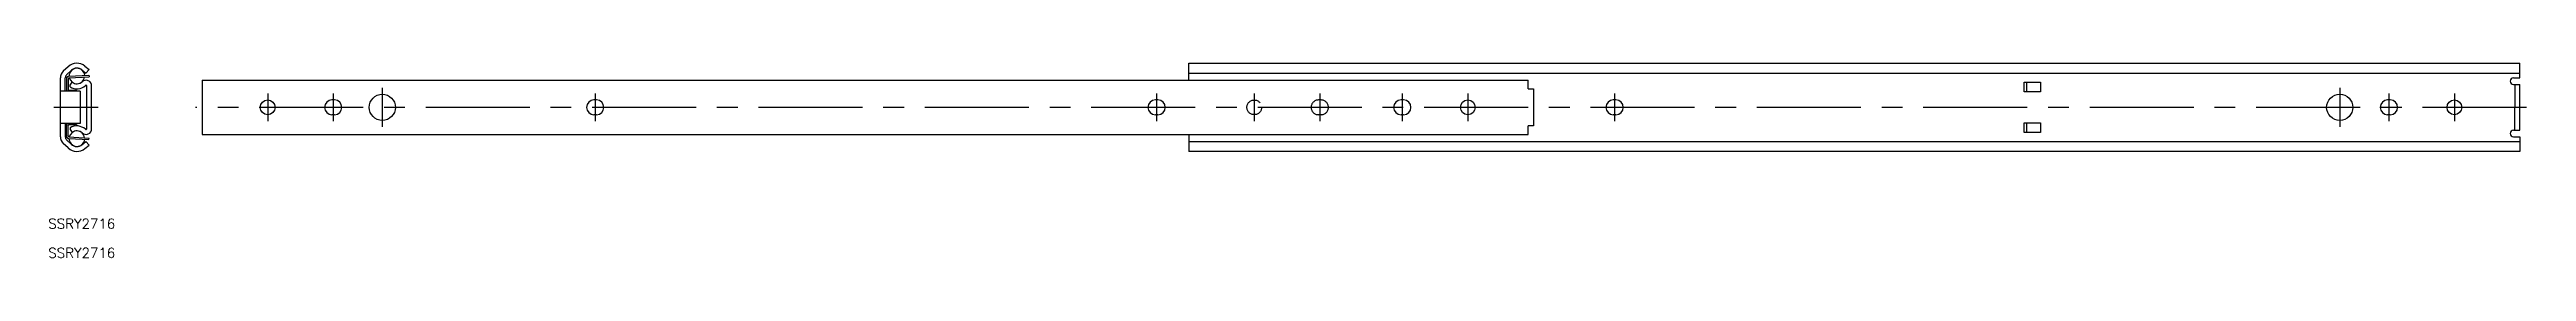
# Model space of a CAD drawing. Extents: x -3 to 753, y -46 to 14.
import ezdxf

# ---------------------------------------------------------------- set-up
doc = ezdxf.new("R2010")
doc.units = 0
doc.linetypes.add('CENTER', pattern=[50.8, 31.75, -6.35, 6.35, -6.35])
doc.linetypes.add('DASHED', pattern=[19.05, 12.7, -6.35])
doc.layers.get('0').update_dxf_attribs({"linetype": 'CONTINUOUS'})
doc.layers.add('CENTER', color=1, linetype='CENTER')
doc.styles.get("Standard").update_dxf_attribs({"font": 'txt.shx', "height": 3, "bigfont": 'bigfont.shx'})

# ---------------------------------------------------------------- blocks, each defined once
blk = doc.blocks.new('*U2')
at = {"color": 7, "linetype": 'CONTINUOUS'}
blk.add_text('SSRY2716', height=3, dxfattribs=at).set_placement((-3.69, -46.06))
blk = doc.blocks.new('*U3')
at = {"color": 7, "linetype": 'CONTINUOUS'}
blk.add_text('SSRY2716', height=3, dxfattribs=at).set_placement((-3.69, -37.15))

msp = doc.modelspace()

# ---------------------------------------------------------------- linework, layer by layer
at = {"color": 7, "linetype": 'CONTINUOUS'}
for p, q in [((0, -9), (0, 9)), ((2.38, 12.45), (0.9, 11.07)), ((1.5, 5), (1.5, 9)), ((1.85, 8.77), (1.85, 5.55)), ((3.4, 11.35), (1.92, 9.97)), ((2.35, 8.77), (2.35, 5.55)), ((2.61, 9.57), (8.73, 9.89)), ((2.63, 9.07), (8.75, 9.39)), ((2.95, 6.8), (3.62, 7.68)), ((6.57, 11.46), (7.82, 10.45)), ((7.51, 12.63), (8.76, 11.62)), ((8.76, 11.62), (7.82, 10.45)), ((8.73, 9.89), (8.75, 9.39)), ((43.29, 8.28), (43.29, -8.28)), ((43.29, 8.28), (448.14, 8.28)), ((344.49, 13.5), (750.89, 13.5)), ((344.49, 8.28), (344.49, 13.5)), ((344.49, 10.45), (750.89, 10.45)), ((448.14, 5.7), (448.14, 8.28)), ((599.49, 7.75), (604.49, 7.75)), ((599.49, 4.75), (599.49, 7.75)), ((600.24, 7.75), (600.24, 4.75)), ((604.49, 7.75), (604.49, 4.75)), ((748.95, 9), (750.89, 9)), ((750.89, 9), (750.89, 13.5)), ((6, 5), (0, 5)), ((2.65, 5.25), (4.55, 5.25)), ((2.95, 6.32), (2.95, 6.8)), ((6, 5), (6, -5)), ((8.05, -6.57), (8.05, 6.57)), ((9.55, -6.52), (9.55, 6.52)), ((83.69, 2.25), (82.89, 2.25)), ((163.69, 2.25), (162.89, 2.25)), ((335.09, 2.25), (334.29, 2.25)), ((410.09, 2.25), (409.29, 2.25)), ((448.14, 5.7), (449.69, 5.7)), ((449.69, 5.7), (449.69, -5.7)), ((474.89, 2.25), (474.09, 2.25)), ((604.49, 4.75), (599.49, 4.75)), ((711.29, 2.25), (710.49, 2.25)), ((748.95, 7), (750.89, 7)), ((749.34, 7), (749.34, 0)), ((749.34, -7), (749.34, 0)), ((750.89, -7), (750.89, 7)), ((6, -5), (0, -5)), ((1.5, -5), (1.5, -9)), ((1.85, -8.77), (1.85, -5.55)), ((2.35, -8.77), (2.35, -5.55)), ((2.65, -5.25), (4.55, -5.25)), ((2.95, -6.32), (2.95, -6.8)), ((2.95, -6.8), (3.62, -7.68)), ((83.69, -2.25), (82.89, -2.25)), ((163.69, -2.25), (162.89, -2.25)), ((335.09, -2.25), (334.29, -2.25)), ((410.09, -2.25), (409.29, -2.25)), ((448.14, -8.28), (448.14, -5.7)), ((449.69, -5.7), (448.14, -5.7)), ((474.89, -2.25), (474.09, -2.25)), ((599.49, -4.75), (604.49, -4.75)), ((599.49, -7.75), (599.49, -4.75)), ((600.24, -4.75), (600.24, -7.75)), ((604.49, -4.75), (604.49, -7.75)), ((711.29, -2.25), (710.49, -2.25)), ((748.95, -7), (750.89, -7)), ((2.38, -12.45), (0.9, -11.07)), ((3.4, -11.35), (1.92, -9.97)), ((2.61, -9.57), (8.73, -9.89)), ((2.63, -9.07), (8.75, -9.39)), ((6.57, -11.46), (7.82, -10.45)), ((7.51, -12.63), (8.76, -11.62)), ((8.76, -11.62), (7.82, -10.45)), ((8.73, -9.89), (8.75, -9.39)), ((43.29, -8.28), (448.14, -8.28)), ((344.49, -8.28), (344.49, -13.5)), ((344.49, -10.45), (750.89, -10.45)), ((750.89, -13.5), (344.49, -13.5)), ((604.49, -7.75), (599.49, -7.75)), ((748.95, -9), (750.89, -9)), ((750.89, -9), (750.89, -13.5))]:
    msp.add_line(p, q, dxfattribs=at)
at = {"color": 3, "linetype": 'DASHED'}
for p, q in [((384.89, 2.25), (384.09, 2.25)), ((384.89, -2.25), (384.09, -2.25))]:
    msp.add_line(p, q, dxfattribs=at)
at = {"color": 7, "linetype": 'CONTINUOUS'}
for centre, radius in [((63.29, 0), 2.25), ((98.29, 0), 4), ((429.69, 0), 2.25), ((695.89, 0), 4), ((730.89, 0), 2.25)]:
    msp.add_circle(centre, radius, dxfattribs=at)
at = {"color": 3, "linetype": 'DASHED'}
msp.add_circle((364.49, 0), 2.25, dxfattribs=at)
at = {"color": 7, "linetype": 'CONTINUOUS'}
for centre, radius, start, end in [((2.82, 9), 2.82, 132.99993, 180), ((2.82, 9), 1.32, 133.1022, 180), ((2.65, 8.77), 0.8, 93, 180), ((2.65, 8.77), 0.3, 93, 180), ((5.05, 9.58), 3.92, 51.00021, 132.99973), ((5.05, 9.58), 2.38, 5.81017, 180.18984), ((5.05, 9.58), 2.38, 192.26824, 353.73175), ((5.05, 9.58), 2.42, 51.00021, 132.99973), ((5.05, 9.58), 2.38, 233.00002, 312.09324), ((7.82, 6.56), 1.73, 358.95297, 133.03074), ((748.95, 8), 1, 90, 270), ((2.65, 5.55), 0.8, 180, 223.47743), ((2.65, 5.55), 0.3, 180, 270.00983), ((5.05, 9.58), 3.88, 237.28536, 312.59898), ((4.55, 4.45), 0.8, 43.35556, 90.00983), ((7.82, 6.56), 0.226, 2.85201, 130.57053), ((82.89, 0), 2.25, 90, 270), ((83.69, 0), 2.25, 270, 90), ((162.89, 0), 2.25, 90, 270), ((163.69, 0), 2.25, 270, 90), ((334.29, 0), 2.25, 90, 270), ((335.09, 0), 2.25, 270, 90), ((409.29, 0), 2.25, 90, 270), ((410.09, 0), 2.25, 270, 90), ((474.09, 0), 2.25, 90, 270), ((474.89, 0), 2.25, 270, 90), ((710.49, 0), 2.25, 90, 270), ((711.29, 0), 2.25, 270, 90), ((2.65, -5.55), 0.8, 136.52257, 180), ((2.65, -5.55), 0.3, 89.99017, 180), ((5.05, -9.58), 2.38, 6.26825, 167.73176), ((5.05, -9.58), 3.88, 47.40102, 122.71464), ((5.05, -9.58), 2.38, 47.90676, 126.99998), ((4.55, -4.45), 0.8, 269.99017, 316.64444), ((7.82, -6.56), 1.73, 226.96926, 1.04703), ((7.82, -6.56), 0.226, 229.42947, 357.14799), ((748.95, -8), 1, 90, 270), ((2.82, -9), 2.82, 180, 227.00007), ((2.82, -9), 1.32, 180, 226.8978), ((2.65, -8.77), 0.8, 180, 267), ((2.65, -8.77), 0.3, 180, 267), ((5.05, -9.58), 3.92, 227.00027, 308.99979), ((5.05, -9.58), 2.38, 179.81016, 354.18983), ((5.05, -9.58), 2.42, 227.00027, 308.99979)]:
    msp.add_arc(centre, radius, start, end, dxfattribs=at)
at = {"color": 3, "linetype": 'DASHED'}
for centre, start, end in [((384.09, 0), 90, 270), ((384.89, 0), 270, 90)]:
    msp.add_arc(centre, 2.25, start, end, dxfattribs=at)
at = {"layer": 'CENTER', "color": 1, "linetype": 'CENTER'}
for p, q in [((11.5, 0), (-2, 0)), ((752.89, 0), (41.29, 0)), ((63.29, 4.25), (63.29, -4.25)), ((83.29, 4.25), (83.29, -4.25)), ((98.29, 6), (98.29, -6)), ((163.29, 4.25), (163.29, -4.25)), ((334.69, 4.25), (334.69, -4.25)), ((364.49, 4.25), (364.49, -4.25)), ((384.49, 4.25), (384.49, -4.25)), ((409.69, 4.25), (409.69, -4.25)), ((429.69, 4.25), (429.69, -4.25)), ((474.49, 4.25), (474.49, -4.25)), ((695.89, 6), (695.89, -6)), ((710.89, 4.25), (710.89, -4.25)), ((730.89, 4.25), (730.89, -4.25))]:
    msp.add_line(p, q, dxfattribs=at)

# ---------------------------------------------------------------- block references
at = {"color": 7, "linetype": 'CONTINUOUS'}
for name in ['*U3', '*U2']:
    msp.add_blockref(name, (0, 0), dxfattribs=at)

doc.saveas('drawing.dxf')
